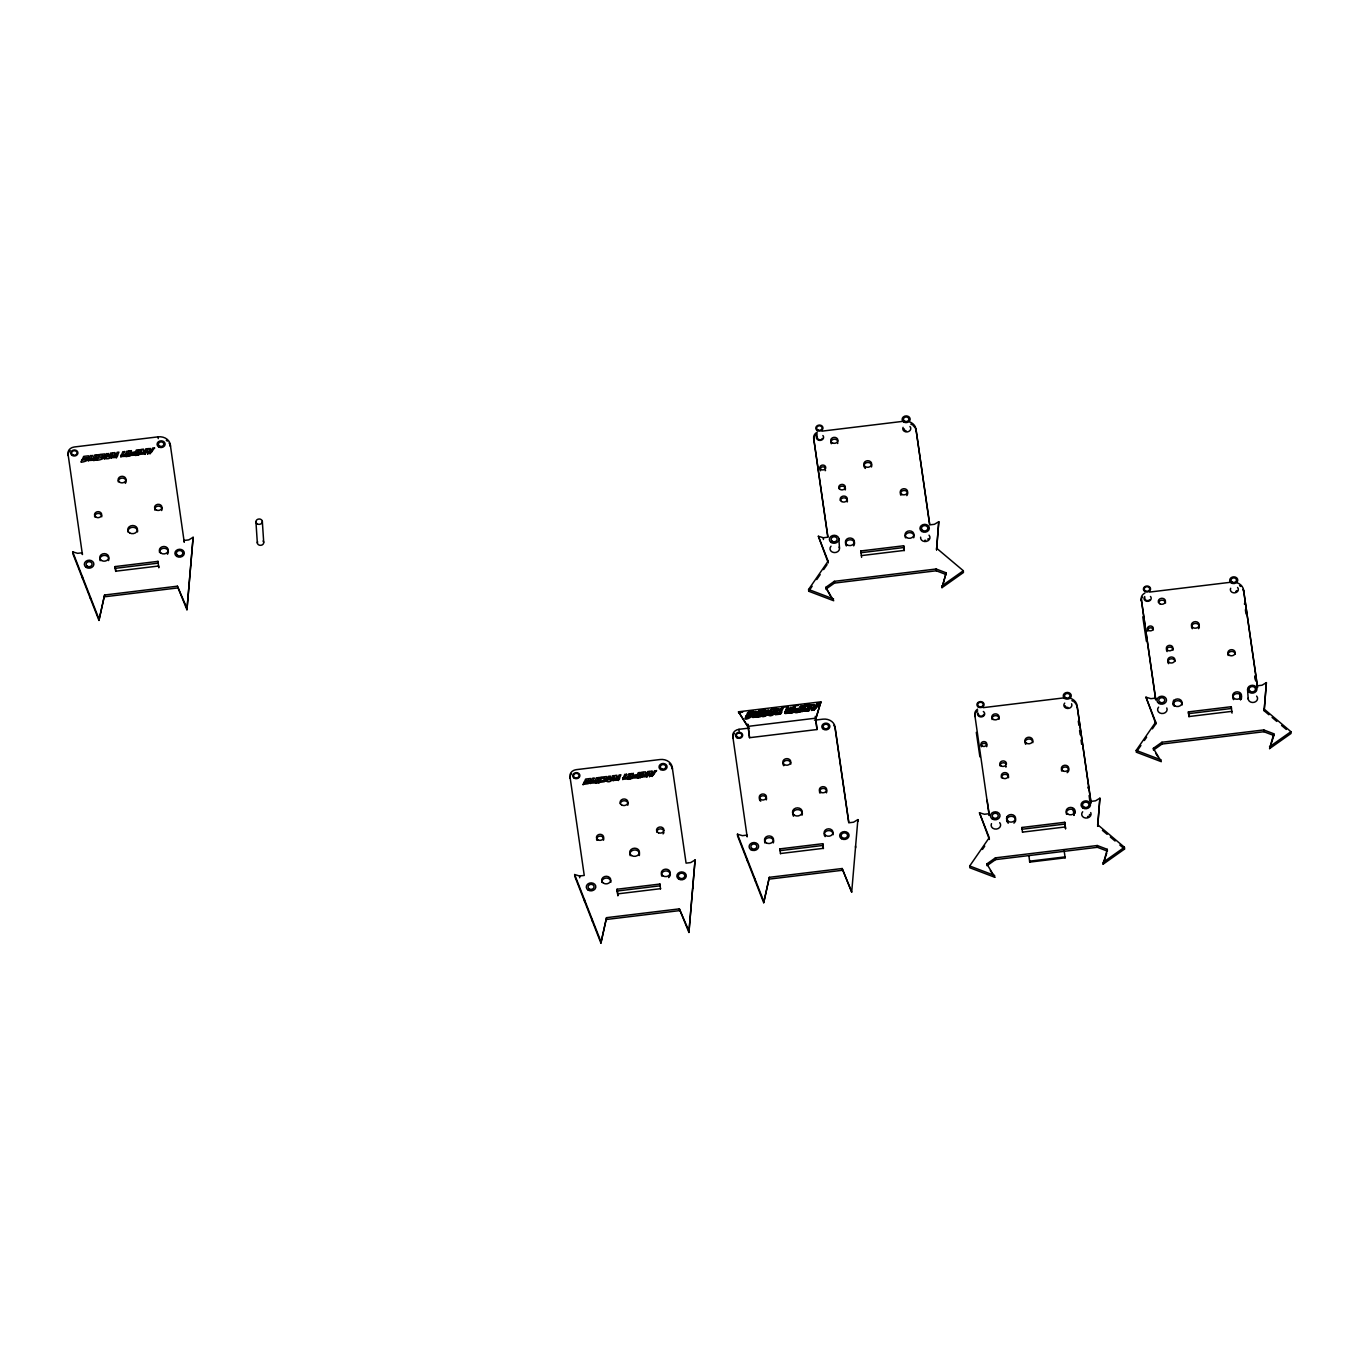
<?xml version="1.0" encoding="UTF-8"?>
<svg xmlns="http://www.w3.org/2000/svg" width="1359" height="1359" viewBox="0 0 1359 1359"><rect width="100%" height="100%" fill="white"/><g stroke="black" fill="none" stroke-linecap="round" stroke-linejoin="round"><path stroke-width="1.5" d="M645.372 773.849L645.457 771.81L643.571 772.048L643.249 774.494M807.365 707.326L807.365 706.204M778.809 709.636L778.843 710.91L780.236 710.927C779.522 707.801 785.587 708.43 781.136 709.024M68.001 453.804L82.406 554.54L82.287 552.773L77.65 553.334L72.706 551.856L72.825 553.623L98.952 620.417L104.575 595.004L177.4 586.188L186.947 609.766L193.114 537.298L188.765 539.897L184.128 540.457L184.246 542.224L170.283 444.614A10.94 9.173 -3.8 0 0 158.12 436.851L74.252 446.992A7.169 5.997 -3.8 0 0 68.001 453.804L68.12 455.571A7.169 5.997 -3.8 0 1 68.646 452.479M186.947 609.766L193.114 537.298M569.965 776.465L584.251 875.451L579.597 876.011L574.653 874.533L574.772 876.3L600.916 943.095L606.522 917.665L679.364 908.865L688.911 932.444L695.078 859.958L690.729 862.574L686.074 863.135L672.246 767.291A10.94 9.173 -3.8 0 0 660.066 759.528L576.216 769.67A7.169 5.997 -3.8 0 0 569.965 776.465L570.084 778.248A7.169 5.997 -3.8 0 1 570.101 776.668M688.911 932.444L695.078 859.958M749.488 728.05L739.007 729.307A7.169 5.997 -3.8 0 0 732.756 736.119L747.161 836.872L747.042 835.106L742.405 835.666L737.461 834.188L737.58 835.955L763.707 902.733L769.33 877.319L842.155 868.52L851.702 892.082L857.869 819.613L853.52 822.212L848.882 822.79L835.055 726.946A10.94 9.173 -3.8 0 0 822.874 719.166L814.483 720.185M938.78 521.686L936.555 549.834L938.78 521.686L934.431 524.302L929.794 524.863L915.949 429.019A10.94 9.173 -3.8 0 0 909.392 421.8M1099.89 798.209L1097.664 826.357L1099.89 798.209L1095.541 800.825L1090.903 801.385L1091.022 803.152L1077.058 705.542A10.94 9.173 -3.8 0 0 1070.501 698.322M1268.898 714.766L1264.159 710.774L1266.384 682.626L1262.035 685.225L1257.381 685.785L1257.5 687.569L1243.553 589.959A10.94 9.173 -3.8 0 0 1236.996 582.739M1264.159 710.774L1266.384 682.626M147.74 452.598L148.199 448.572L150.136 448.759M649.738 774.97L650.163 771.249L652.099 771.436M811.765 708.566L812.172 704.845L814.092 704.608L813.871 706.85L815.077 706.714C816.98 702.348 820.904 704.455 815.723 708.09L811.697 708.447L811.51 710.383L814.143 710.061L815.434 708.005L814.143 710.061M147.536 454.11L147.723 452.173L151.478 452.139M649.483 776.787L649.67 774.851L653.441 774.817M149.881 450.576L150.119 448.351M651.844 773.254L652.082 771.012M813.871 706.85L814.092 704.608M141.285 451.817L141.608 449.37L143.493 449.149L143.408 451.188M807.382 706.612L807.484 705.423L805.581 705.644L805.394 706.799M112.729 455.282L113.052 452.836L114.954 452.598L114.852 454.636M614.676 777.943L614.998 775.496L616.918 775.276L616.816 777.314M778.826 710.044L778.928 708.871L777.025 709.109L776.838 710.264M776.702 710.944L776.804 709.84M805.258 707.495L805.581 705.644M98.952 620.417L104.575 595.004M600.916 943.095L606.522 917.665M763.707 902.733L769.33 877.319M758.339 711.369L756.725 715.225L758.339 711.369L760.157 711.148L757.643 716.906L752.699 717.467L754.33 711.844C759.987 709.568 750.423 721.034 756.165 711.623M768.413 714.07C767.716 717.314 774.494 715.53 774.426 712.965M768.311 714.902C767.054 711.369 774.715 708.447 770.434 710.315M775.106 713.254L775.479 714.715L780.389 714.138L781.527 712.099L775.309 712.863L775.089 714.443M784.856 712.082L785.213 713.543L790.157 712.965L790.87 710.978L790.157 712.965M794.234 712.116C793.588 707.02 800.468 709.993 800.264 706.289L802.116 706.476L800.468 709.925C793.418 707.767 791.804 715.208 799.568 711.827L800.281 709.84L799.568 711.827M803.594 710.638L803.865 709.398L809.879 708.786L811.493 704.93L809.675 705.151L807.942 707.563M82.236 459.818L83.646 456.386L88.573 455.809L87.706 459.869M584.183 782.478L585.61 779.064L590.536 778.486L589.806 782.223M601.001 779.081L601.731 777.11L606.607 776.55L605.876 780.27M753.005 712.711C753.481 719.828 736.544 721.272 751.663 715.717M769.058 710.774C770.502 715.055 759.766 719.455 761.957 714.477L767.886 713.866L769.092 711.182L768.616 710.145L763.758 710.706C759.545 715.649 773.73 709.976 762.994 712.269M820.904 701.822L815.723 719.064L820.904 701.822L738.498 711.793L748.248 727.235L738.498 711.793M936.436 548.068L963.327 570.746L963.446 572.513L942.008 587.649L946.17 572.818L936.164 568.996L834.324 581.329L825.745 587.394L830.332 595.786M942.008 587.649L946.17 572.818M1097.545 824.59L1124.437 847.269L1124.556 849.035L1103.134 864.171L1107.279 849.341L1097.274 845.519L995.434 857.852L986.855 863.916L986.974 865.683L995.552 859.618L1097.392 847.303L1107.398 851.125L1107.279 849.341M1103.134 864.171L1106.787 852.976M1269.612 748.588L1273.774 733.758L1263.768 729.936L1161.928 742.252L1153.349 748.333L1153.468 750.1L1162.047 744.036L1263.887 731.72L1273.876 735.525L1269.612 748.588L1291.05 733.452L1290.931 731.686L1264.04 708.99M81.098 461.737L81.846 460.157C93.21 457.949 84.988 462.213 81.132 462.145M88.59 459.75L90.357 455.571L92.208 455.775M90.56 459.223L92.174 455.35M92.735 458.951L94.366 455.095L96.217 455.282M93.652 460.633L94.383 458.629L88.556 459.342L88.335 460.922M94.552 458.73L96.183 454.874M94.535 460.514L95.266 458.527L97.118 458.713M95.3 458.934L97.067 454.755L98.918 454.959M96.353 460.293L97.084 458.306M97.253 458.408L98.884 454.552M97.219 459.784L97.967 458.204C109.23 456.012 101.059 460.276 97.253 460.191M102.095 457.813L102.961 455.52L99.054 456.403M103.76 457.915L104.813 453.923L99.768 454.433L99.02 455.995M104.643 457.813L106.41 453.634L108.261 453.821M110.47 457.1L112.236 452.921L110.419 453.142L109.535 455.469M117.333 455.978L118.946 452.122L117.129 452.326L116.245 454.653M121.24 455.503L122.871 451.647L124.705 451.834M123.057 455.282L124.688 451.426M125.249 455.01L126.88 451.154L128.714 451.358M126.166 456.692L126.897 454.704L121.07 455.401L120.849 456.981M127.066 454.789L128.697 450.933M127.05 456.59L127.78 454.586L129.598 454.382L128.867 456.369M127.95 454.687L129.581 450.831L131.415 451.018M129.632 454.789L131.398 450.61M135.577 455.554L136.308 453.566L130.481 454.263L130.26 455.843M136.478 453.651L138.108 449.795L136.291 450.016L135.39 452.343M136.461 455.452L137.191 453.447L139.043 453.651M137.225 453.872L138.992 449.693L140.826 449.88M138.278 455.231L139.009 453.226M139.179 453.328L140.809 449.472M144.988 454.416L145.719 452.428L139.892 453.125L139.671 454.704M145.736 452.836L147.519 448.657L145.702 448.878L144.801 451.205M583.079 784.822L583.809 782.818L589.67 782.529M590.689 782.104L592.32 778.248L594.155 778.435M592.507 781.884L594.138 778.028M594.698 781.629L596.329 777.756L598.164 777.96M595.616 783.294L596.346 781.306L590.519 782.02L590.299 783.599M596.516 781.408L598.147 777.535M596.499 783.192L599.03 777.433L600.865 777.637M598.317 782.971L599.047 780.983L597.247 781.612M599.081 781.391L600.848 777.212M599.2 782.869L599.931 780.881L605.723 780.593M604.059 780.491L604.925 778.197L600.984 778.673M606.607 780.491L608.373 776.312L610.225 776.499M612.586 779.454L614.2 775.598L612.382 775.819L611.499 778.146M619.279 778.656L620.91 774.783L619.092 775.004L618.209 777.331M623.051 778.486L624.817 774.307L626.669 774.511M625.021 777.96L626.635 774.086M627.212 777.688L628.826 773.832L630.678 774.018M628.13 779.37L628.86 777.365L623.034 778.078L622.813 779.658M629.03 777.467L630.644 773.611M629.013 779.251L629.744 777.263L631.578 777.467M629.761 777.688L631.527 773.509L633.379 773.696M630.831 779.047L631.561 777.042M631.731 777.144L633.345 773.288M637.541 778.231L638.271 776.227L632.445 776.94L632.224 778.52M638.288 776.652L640.055 772.473L638.237 772.693L637.354 775.004M638.424 778.112L642.756 772.15L640.938 772.371L639.325 776.227M640.242 777.892L640.989 776.329M646.952 777.093L647.682 775.089L641.856 775.802L641.635 777.382M647.852 775.191L649.466 771.334L647.648 771.555L646.765 773.866M745.106 718.418L745.836 716.431L751.833 715.819L752.937 712.371L747.637 712.66L746.21 716.091L748.028 715.87C750.678 710.094 750.151 718.826 750.881 713.747M752.716 715.7L754.33 711.844M757.643 716.906L758.373 714.902M760.157 711.148L758.543 715.004L752.546 715.615L752.325 717.195M758.526 716.788L759.256 714.8L761.244 714.681L762.858 710.808L761.04 711.029L758.526 716.788L760.344 716.567L761.074 714.579L759.273 715.208M759.426 714.902L761.04 711.029M761.244 714.681L762.858 710.808M761.227 716.465L761.957 714.477M766.969 712.201L766.068 714.087L766.952 711.793M768.752 713.356L774.46 713.373L768.633 714.087L770.4 709.908M774.409 709.415L773.526 711.742L774.409 709.415L776.227 709.194L774.596 713.067L768.599 713.662M782.937 708.379L781.306 712.252L775.343 713.271L781.561 712.524M786.844 707.92L785.23 711.776L786.844 707.92C792.501 705.627 782.937 717.093 788.662 707.699M790.853 707.427L789.239 711.284L790.853 707.427L792.705 707.614L791.057 711.063L785.043 711.674L784.822 713.254M791.057 711.063L792.671 707.207M793.605 711.063L792.858 712.643L791.04 712.863L795.372 706.884L793.554 707.105L791.787 711.284L793.724 710.332M792.858 712.643L793.571 710.638M795.372 706.884L793.758 710.74L791.753 710.859M800.468 709.925L802.082 706.068M800.451 711.725L801.164 709.721L803.169 709.602L804.783 705.746L802.965 705.967L800.451 711.725L802.269 711.504L802.982 709.5L802.269 711.504M801.351 709.823L802.965 705.967M803.169 709.602L804.783 705.746M803.899 709.806L809.726 709.109L811.493 704.93M803.865 709.398L804.239 711.267L808.979 710.689L809.692 708.702M84.054 459.597L84.717 457.745L86.925 457.898M86.025 459.767L86.908 457.473M107.344 455.724L108.227 453.413M586.001 782.274L586.663 780.423L588.889 780.576M587.988 782.444L588.855 780.151M589.636 782.121L588.26 783.684L583.062 784.398M605.689 780.168L604.313 781.731L599.183 782.444M609.308 778.401L610.191 776.091M612.399 779.37C608.781 785.366 600.372 778.011 612.433 779.777M748.028 715.87L748.69 714.019M763.028 712.677L763.758 710.706M767.716 713.781L766.34 715.327L761.193 716.057M772.218 709.687L771.334 711.997L773.492 711.318M780.236 710.927L781.119 708.6M808.792 707.461L809.675 705.151M111.353 456.998L112.695 454.857M130.515 454.687L131.976 452.445L135.373 451.918M140.062 453.226L141.251 451.409M613.47 779.353L614.659 777.535M632.614 777.042L633.923 775.123L637.32 774.596M641.873 776.21L643.215 774.086M775.462 712.541L776.668 711.131L775.479 712.948M794.641 710.638L796.459 708.956M804.018 709.075L805.241 707.682L804.052 709.5L809.845 708.379M619.534 778.911L613.283 779.251L613.062 780.83M774.239 713.339L768.379 715.242M825.745 587.394L833.696 600.746L808.707 591.233L808.588 589.466L828.124 561.165L818.373 536.261L823.316 537.739L827.954 537.179L813.667 438.193A7.169 5.997 -3.8 0 1 817.269 432.179M808.707 591.233L812.155 586.239M816.742 579.58L820.19 574.585M823.639 569.591L827.087 564.597M986.855 863.916L994.805 877.268L969.816 867.755L969.697 865.989L989.233 837.688L979.482 812.784L984.426 814.262L989.063 813.701L989.182 815.468L974.777 714.715A7.169 5.997 -3.8 0 1 977.597 709.143M982.455 849.443L984.748 846.113M1153.349 748.333L1161.299 761.686L1136.294 752.173L1136.192 750.406L1155.711 722.105L1145.977 697.184L1150.903 698.679L1155.558 698.101L1155.677 699.885L1141.271 599.132A7.169 5.997 -3.8 0 1 1144.856 593.102M1137.449 750.508L1140.897 745.513M1144.346 740.519L1146.639 737.19M1152.381 728.866L1155.83 723.871L1155.711 722.105M116.415 457.881L117.553 455.826L111.336 456.59L111.115 458.17M618.362 780.542L619.5 778.503M780.389 714.138L781.527 712.099M151.104 450.441L152.633 448.045L154.569 448.215M653.05 773.101L654.579 770.706L656.533 770.893M815.077 706.714L816.606 704.319M151.732 451.817L154.552 447.807M653.696 774.477L656.499 770.485M815.723 708.09L818.526 704.081M150.169 453.787L151.461 451.732M652.116 776.465L653.407 774.409M825.864 589.16L834.443 583.096L936.283 570.78L946.289 574.602M941.906 585.882L963.327 570.746M1103.015 862.404L1124.437 847.269M1269.493 746.804L1290.931 731.686M107.327 455.316L109.518 455.044M116.211 454.246L114.819 454.229M144.784 450.78L143.391 450.763M149.847 450.169L151.07 450.016M82.203 459.393L84.02 459.172M86.008 459.342L87.825 459.138M88.709 459.019L90.526 458.798M92.718 458.544L94.535 458.323M95.419 458.204L97.236 457.983M102.061 457.405L103.879 457.185M104.762 457.083L110.589 456.369M111.472 456.267L117.299 455.554M121.223 455.095L123.04 454.874M125.232 454.602L127.05 454.382M127.933 454.28L129.751 454.059M130.634 453.957L136.461 453.243M137.344 453.142L139.162 452.921M140.045 452.819L145.872 452.105M147.757 451.884L151.715 451.392M93.635 460.208L88.318 460.514M94.518 460.106L96.336 459.886M116.381 457.456L111.081 457.745M126.132 456.284L120.815 456.573M127.016 456.165L128.85 455.944M135.543 455.146L130.226 455.435M136.427 455.027L138.244 454.806M144.954 454.008L139.637 454.297M147.502 453.685L150.136 453.379M822.008 431.143L903.786 421.239M115.124 566.567L157.984 561.369L158.782 567.773L158.663 566.007L115.804 571.188L115.124 566.567L115.702 571.426M115.243 568.334L158.103 563.153L157.984 561.369M104.694 596.771L177.519 587.954M903.65 545.774L903.769 547.541L860.91 552.722L860.791 550.956L903.65 545.774L904.33 550.412L861.47 555.593L861.589 557.36M1149.612 592.065L1231.39 582.179M738.549 712.677L742.677 712.184M748.86 711.437L752.971 710.927M759.154 710.179L765.338 709.432M771.521 708.685L775.632 708.192M781.816 707.444L787.999 706.697M794.183 705.95L798.294 705.457M804.477 704.692L808.605 704.2M816.844 703.198L820.955 702.705M754.364 712.269L756.182 712.048M758.373 711.776L760.191 711.555M761.074 711.453L762.892 711.233M763.775 711.114L769.007 710.417M774.426 709.84L776.227 709.194M777.059 709.517L778.928 708.871M786.878 708.328L788.696 708.107M790.887 707.835L792.705 707.614M795.406 707.292L793.554 707.105M802.116 706.476L800.264 706.289M802.999 706.374L804.817 706.153M805.615 706.051L807.484 705.423M809.709 705.559L811.527 705.338M814.126 705.032L812.172 704.845M816.64 704.726L818.56 704.489M748.724 714.426L750.915 714.171M780.202 710.519L778.775 710.366M808.758 707.054L807.331 706.901M813.837 706.442L815.06 706.289M748.011 715.446L746.21 716.091M749.981 715.615L751.799 715.395M752.682 715.293L754.5 715.072M756.691 714.817L758.509 714.596M759.392 714.477L761.21 714.256M766.051 713.679L767.869 713.458M785.196 711.369L787.014 711.148M789.205 710.876L791.023 710.655M794.607 710.213L800.434 709.517M801.317 709.415L803.135 709.194M815.689 707.665L811.731 708.871L815.468 708.413M751.68 716.125L745.836 716.431M752.563 716.023L758.39 715.327M761.974 714.885L767.75 714.188M790.904 711.386L785.043 711.674M794.488 710.944L800.315 710.247M801.198 710.145L803.016 709.925M757.609 716.482L752.291 716.771M758.492 716.38L760.344 716.567M780.355 713.73L775.072 714.019M790.123 712.558L784.806 712.846M792.824 712.218L791.04 712.863M799.534 711.42L794.217 711.708M800.417 711.301L802.235 711.08M814.109 709.653L811.51 710.383M983.135 707.665L1064.895 697.762M749.539 737.699L817.014 729.528L815.672 718.181L748.197 726.352L749.539 737.699L747.807 724.432M609.274 777.994L611.465 777.722M618.175 776.906L616.901 776.991M646.731 773.458L645.338 773.441M651.81 772.846L653.033 772.693M584.166 782.071L585.984 781.85M587.971 782.02L589.789 781.799M590.672 781.697L592.49 781.476M594.664 781.204L596.482 780.983M597.382 780.881L599.2 780.661M604.025 780.083L605.842 779.862M606.726 779.76L612.552 779.047M613.436 778.945L619.262 778.231M623.169 777.756L624.987 777.535M627.178 777.28L628.996 777.059M629.88 776.957L631.697 776.736M632.581 776.618L638.407 775.921M639.291 775.802L641.108 775.598M641.992 775.479L647.818 774.783M649.704 774.545L653.662 774.069M595.582 782.886L590.265 783.175M596.465 782.784L598.283 782.563M618.345 780.134L613.045 780.423M628.096 778.945L622.779 779.251M628.979 778.843L630.797 778.622M637.507 777.807L632.19 778.112M638.39 777.705L640.208 777.484M646.918 776.668L641.601 776.974M649.466 776.363L652.099 776.04M1188.955 716.754L1188.395 711.895L1231.254 706.714L1232.035 713.118M1188.513 713.662L1231.373 708.481L1231.254 706.714M1231.917 711.352L1189.074 716.533L1188.395 711.895M822.756 843.701L822.874 845.468L780.015 850.649L779.896 848.882L822.756 843.701L823.418 848.339L780.559 853.52M1064.878 824.064L1022.036 829.245L1021.917 827.478L1064.776 822.297L1065.558 828.701L1064.776 822.297M1022.58 832.116L1065.439 826.935M617.088 889.228L617.869 895.632L617.088 889.228L659.947 884.046L660.508 888.905M617.207 891.011L660.066 885.813L659.947 884.046M617.75 893.865L660.61 888.684M769.449 879.086L842.274 870.287M1029.731 862.116L1065.133 857.835L1065.065 856.883L1029.663 861.164L1029.731 862.116L1028.916 855.881M606.641 919.448L679.466 910.632M808.588 589.466L833.577 598.979M1136.192 750.406L1161.181 759.919M969.697 865.989L994.686 875.502M1272.075 717.433L1276.814 721.442M1281.554 725.451L1286.31 729.443M1102.421 830.366L1107.16 834.358M1110.32 837.025L1115.076 841.034M1119.816 845.043L1124.556 849.035M104.371 458.561C115.345 460.055 106.902 452.224 104.405 458.968M1155.711 753.413L1157.936 756.725M990.337 870.643L994.805 877.268M842.155 868.52L851.702 892.082M679.364 908.865L688.792 930.66M177.4 586.188L186.829 608M1155.83 723.871L1145.977 697.184M737.461 834.188L763.605 900.966M574.653 874.533L600.797 941.311M72.706 551.856L98.833 618.651M1243.553 589.959L1257.381 685.785M1254.986 675.729L1255.597 679.925M1245.388 609.766L1245.999 613.962M1255.053 676.714L1255.648 680.91M1239.612 693.532L1240.512 699.834L1240.138 694.126M1141.271 599.132L1155.762 699.46M1077.058 705.542L1090.903 801.385M1078.299 721.153L1078.91 725.349M1079.573 730.53L1080.184 734.726M1081.034 740.043L1081.628 744.256M1089.103 795.508L1089.782 800.689M1073.117 809.115L1074.018 815.417L1073.644 809.709M1064.046 849.834L1065.133 857.835M1021.917 827.478L1022.478 832.337M1006.679 817.201L1007.291 821.414M989.216 814.296L987.144 800.349M915.949 429.019L929.607 524.54M903.769 547.541L904.228 550.633M860.791 550.956L861.368 555.814M813.667 438.193L827.767 536.89M835.156 728.713L848.696 822.467M817.014 729.528L815.281 716.278M822.874 845.468L823.316 848.56M779.896 848.882L780.457 853.741M747.807 724.211L748.248 727.235M1273.774 733.758L1273.876 735.525M1263.768 729.936L1263.887 731.72M1244.487 603.464L1244.555 604.449M1247.579 689.794L1248.208 699.104M1173.564 700.276L1173.938 706.017M1161.928 742.252L1162.047 744.036M1146.367 641.261L1142.783 616.799M1097.274 845.519L1097.392 847.303M1087.896 787.116L1087.947 788.101M1007.206 817.778L1007.461 821.6M995.434 857.852L995.552 859.618M989.233 837.688L989.352 839.454L979.482 812.784M979.89 756.844L976.306 732.382M974.777 714.715L974.896 716.499A7.169 5.997 -3.8 0 1 975.116 714.154M936.164 568.996L936.283 570.78M857.869 819.613L857.988 821.38M838.877 538.691L839.488 548.017M855.524 845.977L855.643 847.761M834.324 581.329L834.443 583.096M828.124 561.165L828.243 562.932L818.373 536.261M823.316 537.739L823.435 539.506M808.979 710.689L803.645 710.978M752.937 712.371L747.637 712.66M755.026 879.052L755.145 880.819M739.007 729.307L739.126 731.091M747.212 859.092L747.331 860.859M732.756 736.119L732.875 737.886A7.169 5.997 -3.8 0 1 733.096 735.559M692.733 886.34L692.852 888.106M672.246 767.291L672.365 769.058A10.94 9.173 -3.8 0 0 672.093 767.886M592.218 919.397L592.337 921.181M584.404 899.437L584.523 901.204M579.597 876.011L579.715 877.778M262.321 521.295L263.714 542.275M255.951 522.077L257.344 543.039M190.77 563.662L190.889 565.429M170.283 444.614L170.402 446.398A10.94 9.173 -3.8 0 0 169.077 443.017M158.12 436.851L158.239 438.617M90.272 596.737L90.374 598.504M82.457 576.76L82.576 578.543M805.241 707.088L805.258 708.09M776.668 710.536L776.702 711.555M168.006 553.368A4.451 3.72 -3.8 0 1 167.429 554.217M159.513 552.518A4.451 3.72 -3.8 0 1 163.98 548.255A4.451 3.72 -3.8 0 1 168.329 552.417M99.886 558.736A4.536 3.805 -3.8 0 1 105.594 555.508A4.536 3.805 -3.8 0 1 108.55 560.587M100.175 560.689A4.536 3.805 -3.8 0 1 99.886 559.738M154.875 510.152A3.686 3.075 -3.8 0 1 158.731 506.092A3.686 3.075 -3.8 0 1 161.636 510.542M94.637 516.879A3.584 3.007 -3.8 0 1 98.239 513.43A3.584 3.007 -3.8 0 1 101.755 516.811M125.792 482.598A3.941 3.296 -3.8 0 1 125.266 483.345M118.267 481.85A3.941 3.296 -3.8 0 1 122.225 478.079A3.941 3.296 -3.8 0 1 126.064 481.766M166.291 440.35A10.94 9.173 -3.8 0 1 167.361 441.131M69.071 451.766A7.169 5.997 -3.8 0 1 70.226 450.508M127.899 531.964A4.875 4.077 -3.8 0 1 132.791 527.292A4.875 4.077 -3.8 0 1 137.565 531.862M263.102 541.001A3.211 2.684 -3.8 0 1 260.911 545.316A3.211 2.684 -3.8 0 1 257.581 541.663M661.765 876.13A4.451 3.72 -3.8 0 1 665.927 870.915A4.451 3.72 -3.8 0 1 669.97 876.028M669.375 876.878A4.451 3.72 -3.8 0 1 668.56 877.574M601.833 882.399A4.536 3.805 -3.8 0 1 606.386 878.05A4.536 3.805 -3.8 0 1 610.82 882.314M663.922 832.455A3.686 3.075 -3.8 0 1 663.039 833.882M656.669 832.031A3.686 3.075 -3.8 0 1 663.855 830.859M596.839 840.304A3.584 3.007 -3.8 0 1 600.202 836.108A3.584 3.007 -3.8 0 1 603.464 840.236M620.248 803.662A3.941 3.296 -3.8 0 1 625.191 800.842A3.941 3.296 -3.8 0 1 627.756 805.258M669.324 763.809A10.94 9.173 -3.8 0 1 670.259 764.692M671.04 765.695A10.94 9.173 -3.8 0 1 671.652 766.765M570.593 775.157A7.169 5.997 -3.8 0 1 571.544 773.781M639.528 854.539A4.875 4.077 -3.8 0 1 639.189 855.575M630.185 855.677A4.875 4.077 -3.8 0 1 633.498 850.122A4.875 4.077 -3.8 0 1 639.545 853.469M913.995 536.822A4.451 3.72 -3.8 0 1 913.673 537.756M905.468 537.841A4.451 3.72 -3.8 0 1 908.491 532.779A4.451 3.72 -3.8 0 1 914.012 535.837M854.216 544.993A4.536 3.805 -3.8 0 1 853.605 545.859M846.419 545.944A4.536 3.805 -3.8 0 1 845.842 545.078M845.553 544.127A4.536 3.805 -3.8 0 1 850.088 539.778A4.536 3.805 -3.8 0 1 854.522 544.025M900.949 495.271A3.686 3.075 -3.8 0 1 903.429 490.531A3.686 3.075 -3.8 0 1 907.642 494.166M907.302 494.931A3.686 3.075 -3.8 0 1 906.759 495.61M847.421 501.199A3.584 3.007 -3.8 0 1 847.184 501.964M840.321 500.486A3.584 3.007 -3.8 0 1 847.438 500.418M838.894 488.594A3.296 2.752 -3.8 0 1 843.039 486.25A3.296 2.752 -3.8 0 1 845.179 489.953M825.576 470.18A2.905 2.429 -3.8 0 1 825.185 470.724M820.564 470.775A2.905 2.429 -3.8 0 1 820.207 470.231M820.004 469.619A2.905 2.429 -3.8 0 1 825.592 468.311M837.891 442.779A3.601 3.007 -3.8 0 1 837.552 443.51M831.334 443.73A3.601 3.007 -3.8 0 1 830.961 443.017M830.825 442.236A3.601 3.007 -3.8 0 1 837.874 441.216M864.188 467.071A3.941 3.296 -3.8 0 1 867.891 462.468A3.941 3.296 -3.8 0 1 871.459 466.986M865.411 468.413A3.941 3.296 -3.8 0 1 864.698 467.819M910.785 424.093A10.94 9.173 -3.8 0 1 911.957 424.755M913.027 425.537A10.94 9.173 -3.8 0 1 914.743 427.405M915.354 428.476A10.94 9.173 -3.8 0 1 916.068 430.786M813.786 439.976A7.169 5.997 -3.8 0 1 814.737 436.171M815.264 435.509A7.169 5.997 -3.8 0 1 815.893 434.914M816.589 434.387A7.169 5.997 -3.8 0 1 817.388 433.946M839.183 547.014A4.773 3.992 -3.8 0 1 834.086 552.569A4.773 3.992 -3.8 0 1 831.012 546.199M929.029 535.174A4.706 3.941 -3.8 0 1 926.447 541.409A4.706 3.941 -3.8 0 1 920.621 537.145M928.231 538.606A3.211 2.684 -3.8 0 1 927.789 539.217M925.666 540.27A3.211 2.684 -3.8 0 1 924.816 540.287M909.969 426.488A4.026 3.364 -3.8 0 1 907.268 431.924A4.026 3.364 -3.8 0 1 903.072 427.338M906.096 430.82A2.735 2.293 -3.8 0 1 904.856 430.276M904.414 429.818A2.735 2.293 -3.8 0 1 904.024 428.68M822.874 435.526A3.584 3.007 -3.8 0 1 822.399 439.586A3.584 3.007 -3.8 0 1 817.54 439.637A3.584 3.007 -3.8 0 1 817.167 435.576M822.399 438.43A2.735 2.293 -3.8 0 1 821.431 439.314M820.072 439.687A2.735 2.293 -3.8 0 1 819.358 439.637M818.696 439.433A2.735 2.293 -3.8 0 1 817.337 436.902M1066.577 814.364A4.451 3.72 -3.8 0 1 1070.179 809.217A4.451 3.72 -3.8 0 1 1075.105 813.345M1006.951 821.6A4.536 3.805 -3.8 0 1 1011.198 816.3A4.536 3.805 -3.8 0 1 1015.326 821.515M1014.714 822.382A4.536 3.805 -3.8 0 1 1013.882 823.095M1008.361 823.146A4.536 3.805 -3.8 0 1 1007.529 822.467M1061.651 771.063A3.686 3.075 -3.8 0 1 1065.507 767.003A3.686 3.075 -3.8 0 1 1068.412 771.453M1067.868 772.133A3.686 3.075 -3.8 0 1 1067.121 772.659M1001.413 777.807A3.584 3.007 -3.8 0 1 1005.031 774.358A3.584 3.007 -3.8 0 1 1008.548 777.722M1006.289 766.476A3.296 2.752 -3.8 0 1 1005.847 767.105M1000.003 765.847A3.296 2.752 -3.8 0 1 1006.323 764.37M981.317 746.754A2.905 2.429 -3.8 0 1 984.035 743.356A2.905 2.429 -3.8 0 1 986.685 746.703M992.07 719.54A3.601 3.007 -3.8 0 1 995.467 715.632A3.601 3.007 -3.8 0 1 999.018 719.302M1025.807 744.341A3.941 3.296 -3.8 0 1 1025.298 743.594M1025.043 742.761A3.941 3.296 -3.8 0 1 1029.001 738.99A3.941 3.296 -3.8 0 1 1032.84 742.677M1071.894 700.615A10.94 9.173 -3.8 0 1 1073.083 701.278M1074.137 702.059A10.94 9.173 -3.8 0 1 1075.071 702.943M1075.852 703.928A10.94 9.173 -3.8 0 1 1077.177 707.309M975.847 712.694A7.169 5.997 -3.8 0 1 976.374 712.031M977.002 711.437A7.169 5.997 -3.8 0 1 977.716 710.91M999.68 822.637A4.773 3.992 -3.8 0 1 996.453 829.075A4.773 3.992 -3.8 0 1 991.492 823.639M1090.75 812.58A4.706 3.941 -3.8 0 1 1085.722 818.05A4.706 3.941 -3.8 0 1 1082.681 811.765M1089.561 814.449A3.211 2.684 -3.8 0 1 1089.34 815.128M1088.304 816.249A3.211 2.684 -3.8 0 1 1087.574 816.606M1071.605 703.758A4.026 3.364 -3.8 0 1 1067.325 708.464A4.026 3.364 -3.8 0 1 1064.709 703.096M1067.919 707.393A2.735 2.293 -3.8 0 1 1067.223 707.343M1065.983 706.799A2.735 2.293 -3.8 0 1 1065.252 705.797M983.321 711.504A3.584 3.007 -3.8 0 1 984.12 715.497A3.584 3.007 -3.8 0 1 979.414 716.601A3.584 3.007 -3.8 0 1 977.817 712.796M983.763 714.392A2.735 2.293 -3.8 0 1 978.378 714.019M825.134 836.617A4.451 3.72 -3.8 0 1 827.58 830.706A4.451 3.72 -3.8 0 1 833.084 834.749M764.93 843.005A4.536 3.805 -3.8 0 1 769.177 837.705A4.536 3.805 -3.8 0 1 773.305 842.92M820.038 793.197A3.686 3.075 -3.8 0 1 823.01 788.407A3.686 3.075 -3.8 0 1 826.391 792.858M759.63 799.958A3.584 3.007 -3.8 0 1 763.011 795.762A3.584 3.007 -3.8 0 1 766.272 799.89M760.751 801.181A3.584 3.007 -3.8 0 1 760.089 800.638M783.786 765.729A3.941 3.296 -3.8 0 1 783.277 764.998M783.022 764.166A3.941 3.296 -3.8 0 1 786.98 760.394A3.941 3.296 -3.8 0 1 790.819 764.081M833.831 725.332A10.94 9.173 -3.8 0 1 834.902 727.541M733.401 734.811A7.169 5.997 -3.8 0 1 734.353 733.435M792.671 814.296A4.875 4.077 -3.8 0 1 798.192 809.641A4.875 4.077 -3.8 0 1 801.98 815.23M793.605 816.232A4.875 4.077 -3.8 0 1 792.976 815.315M1241.599 697.762A4.451 3.72 -3.8 0 1 1240.682 699.545M1233.632 699.63A4.451 3.72 -3.8 0 1 1233.072 698.781M1232.783 697.846A4.451 3.72 -3.8 0 1 1236.656 693.617A4.451 3.72 -3.8 0 1 1241.599 696.776M1173.14 705.066A4.536 3.805 -3.8 0 1 1177.692 700.717A4.536 3.805 -3.8 0 1 1182.126 704.964M1228.145 655.48A3.686 3.075 -3.8 0 1 1231.033 651.471A3.686 3.075 -3.8 0 1 1235.331 654.308M1168.604 663.651A3.584 3.007 -3.8 0 1 1168.145 662.971M1167.908 662.207A3.584 3.007 -3.8 0 1 1171.05 658.809A3.584 3.007 -3.8 0 1 1175.042 661.357M1167.126 651.573A3.296 2.752 -3.8 0 1 1166.701 650.961M1166.481 650.265A3.296 2.752 -3.8 0 1 1169.793 647.105A3.296 2.752 -3.8 0 1 1173.004 650.197M1147.794 631.171A2.905 2.429 -3.8 0 1 1147.608 630.559M1147.625 629.913A2.905 2.429 -3.8 0 1 1153.383 629.863M1158.531 602.394A3.601 3.007 -3.8 0 1 1165.597 602.937M1199.334 627.094A3.941 3.296 -3.8 0 1 1198.536 628.673M1192.302 628.741A3.941 3.296 -3.8 0 1 1193.983 623.679A3.941 3.296 -3.8 0 1 1199.351 626.227M1239.561 585.678A10.94 9.173 -3.8 0 1 1240.631 586.459M1242.958 589.415A10.94 9.173 -3.8 0 1 1243.672 591.726M1141.39 600.899A7.169 5.997 -3.8 0 1 1142.324 597.111M1166.786 707.954A4.773 3.992 -3.8 0 1 1161.69 713.509A4.773 3.992 -3.8 0 1 1158.615 707.139M1256.633 696.097A4.706 3.941 -3.8 0 1 1254.034 702.348A4.706 3.941 -3.8 0 1 1248.225 698.084M1237.573 587.428A4.026 3.364 -3.8 0 1 1234.855 592.847A4.026 3.364 -3.8 0 1 1230.659 588.277M1236.758 590.587A2.735 2.293 -3.8 0 1 1235.773 591.454M1150.478 596.465A3.584 3.007 -3.8 0 1 1150.003 600.525A3.584 3.007 -3.8 0 1 1145.144 600.576A3.584 3.007 -3.8 0 1 1144.771 596.516M1149.578 599.863A2.735 2.293 -3.8 0 1 1145.722 600.032M1144.974 599.03A2.735 2.293 -3.8 0 1 1144.941 597.841M161.058 553.198A4.451 3.72 -3.8 0 0 168.21 550.65A4.451 3.72 -3.8 0 0 162.146 546.777A4.451 3.72 -3.8 0 0 161.058 553.198M101.466 560.452A4.536 3.805 -3.8 0 0 108.737 557.869A4.536 3.805 -3.8 0 0 102.571 553.928A4.536 3.805 -3.8 0 0 101.466 560.452M156.557 510.152A3.686 3.075 -3.8 0 0 161.942 507.196A3.686 3.075 -3.8 0 0 156.302 504.818A3.686 3.075 -3.8 0 0 156.557 510.152M95.877 517.083A3.584 3.007 -3.8 0 0 101.636 515.027A3.584 3.007 -3.8 0 0 96.744 511.901A3.584 3.007 -3.8 0 0 95.877 517.083M119.626 482.241A3.941 3.296 -3.8 0 0 125.945 479.982A3.941 3.296 -3.8 0 0 120.594 476.567A3.941 3.296 -3.8 0 0 119.626 482.241M87.248 566.21A2.99 2.514 -3.8 0 0 92.055 564.495A2.99 2.514 -3.8 0 0 87.978 561.896A2.99 2.514 -3.8 0 0 87.248 566.21M86.161 567.399A4.773 3.992 -3.8 0 0 93.822 564.664A4.773 3.992 -3.8 0 0 87.316 560.52A4.773 3.992 -3.8 0 0 86.161 567.399M176.704 556.375A4.706 3.941 -3.8 0 0 184.263 553.674A4.706 3.941 -3.8 0 0 177.859 549.58A4.706 3.941 -3.8 0 0 176.704 556.375M158.629 446.89A4.026 3.364 -3.8 0 0 165.085 444.563A4.026 3.364 -3.8 0 0 159.581 441.097A4.026 3.364 -3.8 0 0 158.629 446.89M159.767 446.211A2.735 2.293 -3.8 0 0 163.827 444.087A2.735 2.293 -3.8 0 0 159.699 442.253A2.735 2.293 -3.8 0 0 159.767 446.211M72.112 455.401A3.584 3.007 -3.8 0 0 77.888 453.345A3.584 3.007 -3.8 0 0 72.995 450.22A3.584 3.007 -3.8 0 0 72.112 455.401M73.029 455.027A2.735 2.293 -3.8 0 0 77.072 452.87A2.735 2.293 -3.8 0 0 72.91 451.052A2.735 2.293 -3.8 0 0 73.029 455.027M177.621 555.372A3.211 2.684 -3.8 0 0 182.785 553.521A3.211 2.684 -3.8 0 0 178.42 550.735A3.211 2.684 -3.8 0 0 177.621 555.372M129.615 532.881A4.875 4.077 -3.8 0 0 137.446 530.095A4.875 4.077 -3.8 0 0 130.804 525.848A4.875 4.077 -3.8 0 0 129.615 532.881M257.157 523.844A3.211 2.684 -3.8 0 0 262.321 522.009A3.211 2.684 -3.8 0 0 257.938 519.206A3.211 2.684 -3.8 0 0 257.157 523.844M663.022 875.875A4.451 3.72 -3.8 0 0 670.174 873.327A4.451 3.72 -3.8 0 0 664.109 869.454A4.451 3.72 -3.8 0 0 663.022 875.875M603.413 883.129A4.536 3.805 -3.8 0 0 610.701 880.53A4.536 3.805 -3.8 0 0 604.534 876.589A4.536 3.805 -3.8 0 0 603.413 883.129M658.52 832.829A3.686 3.075 -3.8 0 0 663.905 829.873A3.686 3.075 -3.8 0 0 658.266 827.495A3.686 3.075 -3.8 0 0 658.52 832.829M597.824 839.76A3.584 3.007 -3.8 0 0 603.6 837.705A3.584 3.007 -3.8 0 0 598.707 834.579A3.584 3.007 -3.8 0 0 597.824 839.76M621.59 804.919A3.941 3.296 -3.8 0 0 627.909 802.659A3.941 3.296 -3.8 0 0 622.558 799.245A3.941 3.296 -3.8 0 0 621.59 804.919M589.211 888.871A2.99 2.514 -3.8 0 0 594.019 887.172A2.99 2.514 -3.8 0 0 589.942 884.556A2.99 2.514 -3.8 0 0 589.211 888.871M588.107 890.077A4.773 3.992 -3.8 0 0 595.769 887.342A4.773 3.992 -3.8 0 0 589.279 883.197A4.773 3.992 -3.8 0 0 588.107 890.077M678.668 879.052A4.706 3.941 -3.8 0 0 686.227 876.351A4.706 3.941 -3.8 0 0 679.806 872.257A4.706 3.941 -3.8 0 0 678.668 879.052M660.593 769.568A4.026 3.364 -3.8 0 0 667.031 767.24A4.026 3.364 -3.8 0 0 661.544 763.758A4.026 3.364 -3.8 0 0 660.593 769.568M661.731 768.888A2.735 2.293 -3.8 0 0 665.791 766.765A2.735 2.293 -3.8 0 0 661.646 764.913A2.735 2.293 -3.8 0 0 661.731 768.888M574.076 778.078A3.584 3.007 -3.8 0 0 579.851 776.023A3.584 3.007 -3.8 0 0 574.959 772.897A3.584 3.007 -3.8 0 0 574.076 778.078M574.993 777.705A2.735 2.293 -3.8 0 0 579.019 775.547A2.735 2.293 -3.8 0 0 574.857 773.73A2.735 2.293 -3.8 0 0 574.993 777.705M679.585 878.033A3.211 2.684 -3.8 0 0 684.749 876.198A3.211 2.684 -3.8 0 0 680.366 873.412A3.211 2.684 -3.8 0 0 679.585 878.033M631.578 855.558A4.875 4.077 -3.8 0 0 639.409 852.773A4.875 4.077 -3.8 0 0 632.767 848.526A4.875 4.077 -3.8 0 0 631.578 855.558M906.725 537.586A4.451 3.72 -3.8 0 0 913.877 535.038A4.451 3.72 -3.8 0 0 907.812 531.182A4.451 3.72 -3.8 0 0 906.725 537.586M847.133 544.857A4.536 3.805 -3.8 0 0 854.403 542.258A4.536 3.805 -3.8 0 0 848.237 538.317A4.536 3.805 -3.8 0 0 847.133 544.857M902.223 494.557A3.686 3.075 -3.8 0 0 907.608 491.601A3.686 3.075 -3.8 0 0 901.968 489.223A3.686 3.075 -3.8 0 0 902.223 494.557M841.544 501.488A3.584 3.007 -3.8 0 0 847.303 499.433A3.584 3.007 -3.8 0 0 842.41 496.307A3.584 3.007 -3.8 0 0 841.544 501.488M839.998 489.359A3.296 2.752 -3.8 0 0 845.298 487.49A3.296 2.752 -3.8 0 0 840.813 484.619A3.296 2.752 -3.8 0 0 839.998 489.359M820.989 469.45A2.905 2.429 -3.8 0 0 825.66 467.785A2.905 2.429 -3.8 0 0 821.702 465.254A2.905 2.429 -3.8 0 0 820.989 469.45M832.557 443.017A3.601 3.007 -3.8 0 0 837.891 440.214A3.601 3.007 -3.8 0 0 832.455 437.802A3.601 3.007 -3.8 0 0 832.557 443.017M865.292 466.647A3.941 3.296 -3.8 0 0 871.612 464.387A3.941 3.296 -3.8 0 0 866.261 460.973A3.941 3.296 -3.8 0 0 865.292 466.647M922.676 530.435A3.211 2.684 -3.8 0 0 927.823 528.6A3.211 2.684 -3.8 0 0 923.457 525.814A3.211 2.684 -3.8 0 0 922.676 530.435M921.759 531.454A4.706 3.941 -3.8 0 0 929.301 528.753A4.706 3.941 -3.8 0 0 922.897 524.659A4.706 3.941 -3.8 0 0 921.759 531.454M832.303 541.29A2.99 2.514 -3.8 0 0 837.11 539.574A2.99 2.514 -3.8 0 0 833.033 536.958A2.99 2.514 -3.8 0 0 832.303 541.29M831.198 542.479A4.773 3.992 -3.8 0 0 838.86 539.744A4.773 3.992 -3.8 0 0 832.371 535.599A4.773 3.992 -3.8 0 0 831.198 542.479M818.067 430.107A2.735 2.293 -3.8 0 0 822.11 427.949A2.735 2.293 -3.8 0 0 817.948 426.131A2.735 2.293 -3.8 0 0 818.067 430.107M817.167 430.48A3.584 3.007 -3.8 0 0 822.942 428.425A3.584 3.007 -3.8 0 0 818.05 425.299A3.584 3.007 -3.8 0 0 817.167 430.48M904.822 421.29A2.735 2.293 -3.8 0 0 908.882 419.167A2.735 2.293 -3.8 0 0 904.737 417.315A2.735 2.293 -3.8 0 0 904.822 421.29M903.684 421.969A4.026 3.364 -3.8 0 0 910.122 419.642A4.026 3.364 -3.8 0 0 904.635 416.177A4.026 3.364 -3.8 0 0 903.684 421.969M1067.834 814.109A4.451 3.72 -3.8 0 0 1074.986 811.561A4.451 3.72 -3.8 0 0 1068.921 807.705A4.451 3.72 -3.8 0 0 1067.834 814.109M1008.242 821.38A4.536 3.805 -3.8 0 0 1015.53 818.781A4.536 3.805 -3.8 0 0 1009.346 814.839A4.536 3.805 -3.8 0 0 1008.242 821.38M1063.333 771.08A3.686 3.075 -3.8 0 0 1068.718 768.124A3.686 3.075 -3.8 0 0 1063.095 765.746A3.686 3.075 -3.8 0 0 1063.333 771.08M1002.653 778.011A3.584 3.007 -3.8 0 0 1008.429 775.955A3.584 3.007 -3.8 0 0 1003.537 772.829A3.584 3.007 -3.8 0 0 1002.653 778.011M1001.124 765.898A3.296 2.752 -3.8 0 0 1006.407 764.013A3.296 2.752 -3.8 0 0 1001.923 761.142A3.296 2.752 -3.8 0 0 1001.124 765.898M982.098 745.972A2.905 2.429 -3.8 0 0 986.77 744.307A2.905 2.429 -3.8 0 0 982.812 741.776A2.905 2.429 -3.8 0 0 982.098 745.972M993.667 719.54A3.601 3.007 -3.8 0 0 999.001 716.737A3.601 3.007 -3.8 0 0 993.565 714.324A3.601 3.007 -3.8 0 0 993.667 719.54M1026.402 743.169A3.941 3.296 -3.8 0 0 1032.721 740.91A3.941 3.296 -3.8 0 0 1027.37 737.495A3.941 3.296 -3.8 0 0 1026.402 743.169M1083.786 806.974A3.211 2.684 -3.8 0 0 1088.95 805.123A3.211 2.684 -3.8 0 0 1084.567 802.337A3.211 2.684 -3.8 0 0 1083.786 806.974M1082.868 807.976A4.706 3.941 -3.8 0 0 1090.428 805.275A4.706 3.941 -3.8 0 0 1084.006 801.181A4.706 3.941 -3.8 0 0 1082.868 807.976M993.412 817.812A2.99 2.514 -3.8 0 0 998.219 816.096A2.99 2.514 -3.8 0 0 994.142 813.48A2.99 2.514 -3.8 0 0 993.412 817.812M992.308 819.001A4.773 3.992 -3.8 0 0 999.969 816.266A4.773 3.992 -3.8 0 0 993.48 812.121A4.773 3.992 -3.8 0 0 992.308 819.001M979.193 706.629A2.735 2.293 -3.8 0 0 983.22 704.472A2.735 2.293 -3.8 0 0 979.058 702.654A2.735 2.293 -3.8 0 0 979.193 706.629M978.276 707.003A3.584 3.007 -3.8 0 0 984.052 704.947A3.584 3.007 -3.8 0 0 979.159 701.822A3.584 3.007 -3.8 0 0 978.276 707.003M1065.932 697.813A2.735 2.293 -3.8 0 0 1069.992 695.689A2.735 2.293 -3.8 0 0 1065.847 693.837A2.735 2.293 -3.8 0 0 1065.932 697.813M1064.793 698.492A4.026 3.364 -3.8 0 0 1071.232 696.165A4.026 3.364 -3.8 0 0 1065.745 692.699A4.026 3.364 -3.8 0 0 1064.793 698.492M825.83 835.513A4.451 3.72 -3.8 0 0 832.965 832.965A4.451 3.72 -3.8 0 0 826.918 829.109A4.451 3.72 -3.8 0 0 825.83 835.513M766.221 842.784A4.536 3.805 -3.8 0 0 773.509 840.185A4.536 3.805 -3.8 0 0 767.325 836.244A4.536 3.805 -3.8 0 0 766.221 842.784M821.312 792.484A3.686 3.075 -3.8 0 0 826.697 789.528A3.686 3.075 -3.8 0 0 821.074 787.15A3.686 3.075 -3.8 0 0 821.312 792.484M760.632 799.415A3.584 3.007 -3.8 0 0 766.408 797.359A3.584 3.007 -3.8 0 0 761.516 794.234A3.584 3.007 -3.8 0 0 760.632 799.415M784.381 764.573A3.941 3.296 -3.8 0 0 790.717 762.314A3.941 3.296 -3.8 0 0 785.349 758.883A3.941 3.296 -3.8 0 0 784.381 764.573M752.003 848.526A2.99 2.514 -3.8 0 0 756.81 846.81A2.99 2.514 -3.8 0 0 752.733 844.211A2.99 2.514 -3.8 0 0 752.003 848.526M750.915 849.715A4.773 3.992 -3.8 0 0 758.577 846.997A4.773 3.992 -3.8 0 0 752.088 842.852A4.773 3.992 -3.8 0 0 750.915 849.715M841.459 838.69A4.706 3.941 -3.8 0 0 849.018 836.006A4.706 3.941 -3.8 0 0 842.614 831.912A4.706 3.941 -3.8 0 0 841.459 838.69M823.384 729.222A4.026 3.364 -3.8 0 0 829.839 726.895A4.026 3.364 -3.8 0 0 824.352 723.413A4.026 3.364 -3.8 0 0 823.384 729.222M824.522 728.543A2.735 2.293 -3.8 0 0 828.599 726.419A2.735 2.293 -3.8 0 0 824.454 724.568A2.735 2.293 -3.8 0 0 824.522 728.543M736.884 737.733A3.584 3.007 -3.8 0 0 742.643 735.661A3.584 3.007 -3.8 0 0 737.75 732.552A3.584 3.007 -3.8 0 0 736.884 737.733M737.784 737.359A2.735 2.293 -3.8 0 0 741.827 735.202A2.735 2.293 -3.8 0 0 737.665 733.384A2.735 2.293 -3.8 0 0 737.784 737.359M842.393 837.688A3.211 2.684 -3.8 0 0 847.54 835.853A3.211 2.684 -3.8 0 0 843.175 833.067A3.211 2.684 -3.8 0 0 842.393 837.688M794.369 815.213A4.875 4.077 -3.8 0 0 802.201 812.41A4.875 4.077 -3.8 0 0 795.576 808.18A4.875 4.077 -3.8 0 0 794.369 815.213M1234.329 698.526A4.451 3.72 -3.8 0 0 1241.48 695.978A4.451 3.72 -3.8 0 0 1235.416 692.122A4.451 3.72 -3.8 0 0 1234.329 698.526M1174.737 705.797A4.536 3.805 -3.8 0 0 1182.007 703.198A4.536 3.805 -3.8 0 0 1175.841 699.256A4.536 3.805 -3.8 0 0 1174.737 705.797M1229.827 655.497A3.686 3.075 -3.8 0 0 1235.212 652.541A3.686 3.075 -3.8 0 0 1229.572 650.163A3.686 3.075 -3.8 0 0 1229.827 655.497M1169.148 662.428A3.584 3.007 -3.8 0 0 1174.906 660.372A3.584 3.007 -3.8 0 0 1170.014 657.246A3.584 3.007 -3.8 0 0 1169.148 662.428M1167.602 650.298A3.296 2.752 -3.8 0 0 1172.885 648.413A3.296 2.752 -3.8 0 0 1168.417 645.559A3.296 2.752 -3.8 0 0 1167.602 650.298M1148.593 630.389A2.905 2.429 -3.8 0 0 1153.264 628.724A2.905 2.429 -3.8 0 0 1149.289 626.193A2.905 2.429 -3.8 0 0 1148.593 630.389M1160.144 603.957A3.601 3.007 -3.8 0 0 1165.478 601.154A3.601 3.007 -3.8 0 0 1160.042 598.741A3.601 3.007 -3.8 0 0 1160.144 603.957M1192.896 627.569A3.941 3.296 -3.8 0 0 1199.216 625.327A3.941 3.296 -3.8 0 0 1193.865 621.895A3.941 3.296 -3.8 0 0 1192.896 627.569M1250.28 691.374A3.211 2.684 -3.8 0 0 1255.427 689.54A3.211 2.684 -3.8 0 0 1251.061 686.754A3.211 2.684 -3.8 0 0 1250.28 691.374M1249.346 692.377A4.706 3.941 -3.8 0 0 1256.905 689.692A4.706 3.941 -3.8 0 0 1250.501 685.599A4.706 3.941 -3.8 0 0 1249.346 692.377M1159.89 702.212A2.99 2.514 -3.8 0 0 1164.714 700.497A2.99 2.514 -3.8 0 0 1160.637 697.897A2.99 2.514 -3.8 0 0 1159.89 702.212M1158.802 703.418A4.773 3.992 -3.8 0 0 1166.464 700.683A4.773 3.992 -3.8 0 0 1159.974 696.538A4.773 3.992 -3.8 0 0 1158.802 703.418M1145.671 591.046A2.735 2.293 -3.8 0 0 1149.714 588.889A2.735 2.293 -3.8 0 0 1145.552 587.071A2.735 2.293 -3.8 0 0 1145.671 591.046M1144.771 591.42A3.584 3.007 -3.8 0 0 1150.529 589.364A3.584 3.007 -3.8 0 0 1145.637 586.239A3.584 3.007 -3.8 0 0 1144.771 591.42M1232.426 582.23A2.735 2.293 -3.8 0 0 1236.486 580.106A2.735 2.293 -3.8 0 0 1232.341 578.255A2.735 2.293 -3.8 0 0 1232.426 582.23M1231.271 582.909A4.026 3.364 -3.8 0 0 1237.726 580.582A4.026 3.364 -3.8 0 0 1232.239 577.099A4.026 3.364 -3.8 0 0 1231.271 582.909"/></g></svg>
